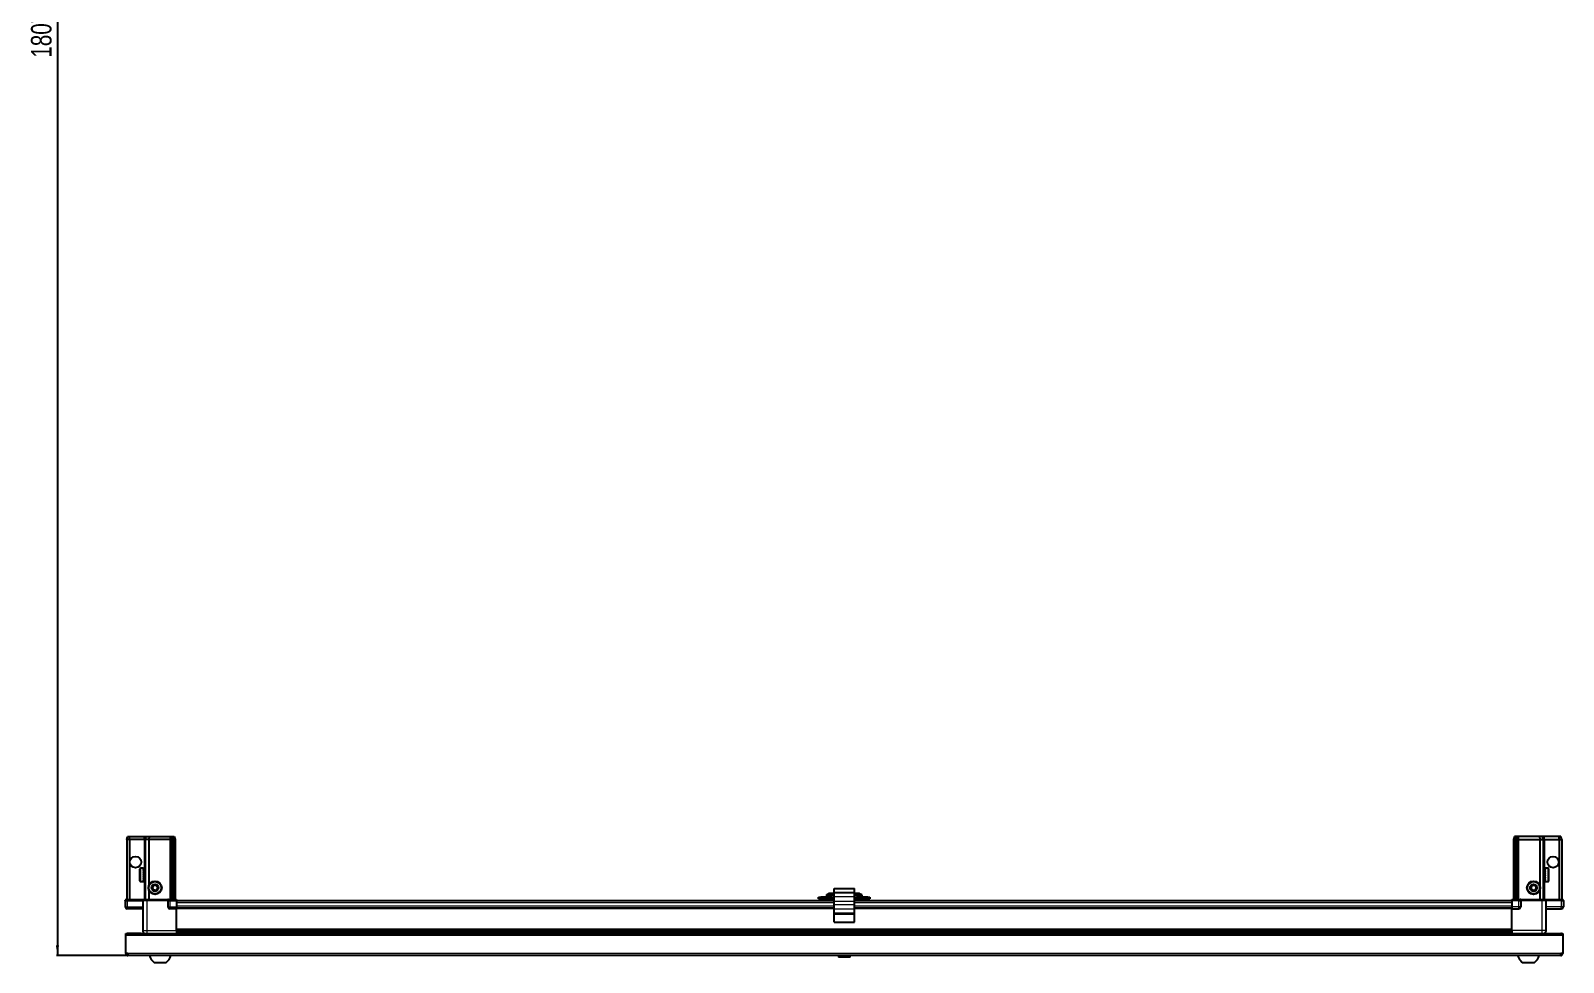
# Model space of a CAD drawing. Header units: millimetres. Extents: x 1219 to 6432, y -1444 to 1892.
# Drawn here: x 1283 to 2775, y -1444 to -537 of the extents above; entities that cross this region are included whole.
import ezdxf

# ---------------------------------------------------------------- set-up
doc = ezdxf.new("R2010")
doc.units = ezdxf.units.MM
doc.layers.add('FORMAT', color=7, linetype='Continuous')
doc.styles.add('SLDTEXTSTYLE0', font='TXT', dxfattribs={"width": 0.75})
doc.dimstyles.new('SLDDIMSTYLE0', dxfattribs={"dimtxt": 20, "dimasz": 10, "dimexe": 0, "dimexo": 0.0625, "dimgap": 5, "dimtad": 2, "dimdec": 1, "dimrnd": 1e-09, "dimzin": 12, "dimdsep": 46, "dimtxsty": 'SLDTEXTSTYLE0', "dimsah": 1, "dimcen": 0.09, "dimadec": 0, "dimazin": 3, "dimtfac": 1, "dimtofl": 0, "dimtmove": 0, "dimatfit": 3, "dimfxl": 0, "dimfrac": 2, "dimtolj": 1, "dimtzin": 12, "dimarcsym": 0})

# ---------------------------------------------------------------- blocks, each defined once
blk = doc.blocks.new('_D_10')
at = {"layer": 'FORMAT'}
for p, q in [((2068.9, 369.4), (1307.7, 369.4)), ((1308.7, 369.4), (1308.7, -1437.6)), ((1377.2, -1437.6), (1307.7, -1437.6))]:
    blk.add_line(p, q, dxfattribs=at)
for points in [[(1308.7, 369.4), (1307.1, 359.4), (1310.2, 359.4)], [(1308.7, -1437.6), (1310.2, -1427.6), (1307.1, -1427.6)]]:
    blk.add_solid(points, dxfattribs=at)
at = {"layer": 'FORMAT', "insert": (1282.9, -563.7), "char_height": 20, "attachment_point": 1, "rotation": 90, "style": 'SLDTEXTSTYLE0'}
blk.add_mtext('1807', dxfattribs=at)

msp = doc.modelspace()

# ---------------------------------------------------------------- linework, layer by layer
at = {"color": 7, "linetype": 'Continuous', "lineweight": 25}
for p, q in [((1376.16, -1324.64), (1376.96, -1321.64)), ((1378.66, -1324.64), (1376.16, -1324.64)), ((1376.16, -1324.64), (1376.16, -1382.94)), ((1376.96, -1321.64), (1378.81, -1321.64)), ((1378.66, -1324.64), (1378.81, -1321.64)), ((1393.16, -1324.64), (1378.66, -1324.64)), ((1378.66, -1324.64), (1378.66, -1382.94)), ((1378.81, -1321.64), (1393.16, -1321.64)), ((1393.16, -1321.64), (1394.96, -1321.64)), ((1394.16, -1324.64), (1393.16, -1324.64)), ((1394.16, -1324.64), (1394.96, -1321.64)), ((1397.66, -1324.64), (1394.16, -1324.64)), ((1394.16, -1324.64), (1394.16, -1382.94)), ((1394.96, -1321.64), (1397.99, -1321.64)), ((1397.99, -1321.64), (1397.66, -1324.64)), ((1418.16, -1324.64), (1397.66, -1324.64)), ((1397.66, -1324.64), (1397.66, -1369.14)), ((1397.99, -1321.64), (1418.16, -1321.64)), ((1418.16, -1321.64), (1419.96, -1321.64)), ((1419.16, -1324.64), (1418.16, -1324.64)), ((1419.96, -1321.64), (1419.16, -1324.64)), ((1419.16, -1324.64), (1419.16, -1382.94)), ((1420.16, -1324.64), (1419.16, -1324.64)), ((1419.96, -1321.64), (1420.7, -1321.64)), ((1420.7, -1321.64), (1420.16, -1324.64)), ((1420.16, -1324.64), (1420.16, -1382.94)), ((1421.66, -1324.64), (1420.16, -1324.64)), ((1420.7, -1321.64), (1421.2, -1321.64)), ((1421.2, -1321.64), (1421.66, -1324.64)), ((1421.2, -1321.64), (1422.35, -1321.64)), ((1421.66, -1324.64), (1421.66, -1382.94)), ((1423.16, -1324.64), (1421.66, -1324.64)), ((1422.35, -1321.64), (1423.16, -1324.64)), ((1423.16, -1324.64), (1423.16, -1382.94)), ((2726.96, -1321.64), (2726.16, -1324.64)), ((2726.16, -1324.64), (2727.66, -1324.64)), ((2726.16, -1324.64), (2726.16, -1382.94)), ((2728.11, -1321.64), (2726.96, -1321.64)), ((2728.11, -1321.64), (2727.66, -1324.64)), ((2727.66, -1324.64), (2729.16, -1324.64)), ((2727.66, -1324.64), (2727.66, -1382.94)), ((2728.61, -1321.64), (2728.11, -1321.64)), ((2728.61, -1321.64), (2729.16, -1324.64)), ((2729.35, -1321.64), (2728.61, -1321.64)), ((2729.16, -1324.64), (2730.16, -1324.64)), ((2729.16, -1324.64), (2729.16, -1382.94)), ((2729.35, -1321.64), (2730.16, -1324.64)), ((2731.16, -1321.64), (2729.35, -1321.64)), ((2730.16, -1324.64), (2730.16, -1382.94)), ((2730.16, -1324.64), (2731.16, -1324.64)), ((2751.32, -1321.64), (2731.16, -1321.64)), ((2731.16, -1324.64), (2751.66, -1324.64)), ((2751.32, -1321.64), (2751.66, -1324.64)), ((2754.35, -1321.64), (2751.32, -1321.64)), ((2751.66, -1324.64), (2751.66, -1369.14)), ((2751.66, -1324.64), (2755.16, -1324.64)), ((2755.16, -1324.64), (2754.35, -1321.64)), ((2756.16, -1321.64), (2754.35, -1321.64)), ((2755.16, -1324.64), (2755.16, -1382.94)), ((2755.16, -1324.64), (2756.16, -1324.64)), ((2770.5, -1321.64), (2756.16, -1321.64)), ((2756.16, -1324.64), (2770.66, -1324.64)), ((2770.66, -1324.64), (2770.5, -1321.64)), ((2772.35, -1321.64), (2770.5, -1321.64)), ((2770.66, -1324.64), (2773.16, -1324.64)), ((2770.66, -1324.64), (2770.66, -1382.94)), ((2773.16, -1324.64), (2772.35, -1321.64)), ((2773.16, -1324.64), (2773.16, -1382.94)), ((1388.96, -1364.84), (1388.96, -1353.44)), ((1392.16, -1352.64), (1389.76, -1352.64)), ((1392.16, -1352.64), (1392.16, -1352.65)), ((1392.16, -1352.65), (1392.66, -1352.65)), ((1392.16, -1352.84), (1392.66, -1352.84)), ((1392.16, -1352.84), (1392.16, -1353.06)), ((1392.16, -1353.06), (1392.66, -1353.06)), ((1392.16, -1353.63), (1392.66, -1353.63)), ((1392.16, -1353.63), (1392.16, -1354.06)), ((1392.16, -1354.06), (1392.66, -1354.06)), ((1392.16, -1354.97), (1392.66, -1354.97)), ((1392.16, -1354.97), (1392.16, -1355.56)), ((1392.16, -1355.56), (1392.66, -1355.56)), ((1392.16, -1356.71), (1392.66, -1356.71)), ((1392.16, -1356.71), (1392.16, -1357.41)), ((1392.16, -1357.41), (1392.66, -1357.41)), ((1392.66, -1352.84), (1392.66, -1352.65)), ((1392.66, -1353.06), (1392.66, -1352.84)), ((1392.66, -1353.63), (1392.66, -1353.06)), ((1392.66, -1354.06), (1392.66, -1353.63)), ((1392.66, -1354.97), (1392.66, -1354.06)), ((1392.76, -1354.74), (1392.66, -1354.74)), ((1392.66, -1355.56), (1392.66, -1354.97)), ((1392.66, -1356.71), (1392.66, -1355.56)), ((1392.66, -1357.41), (1392.66, -1356.71)), ((1392.66, -1358.69), (1392.66, -1357.41)), ((1392.76, -1363.54), (1392.76, -1354.74)), ((1393.64, -1355.84), (1393.16, -1355.14)), ((1393.16, -1363.14), (1393.16, -1355.14)), ((1394.12, -1355.14), (1393.64, -1355.84)), ((1393.64, -1362.45), (1393.64, -1355.84)), ((1394.16, -1355.14), (1394.12, -1355.14)), ((1394.12, -1363.14), (1394.12, -1355.14)), ((2755.19, -1355.14), (2755.16, -1355.14)), ((2755.67, -1355.84), (2755.19, -1355.14)), ((2755.19, -1355.14), (2755.19, -1363.14)), ((2756.16, -1355.14), (2755.67, -1355.84)), ((2755.67, -1355.84), (2755.67, -1362.45)), ((2756.16, -1355.14), (2756.16, -1363.14)), ((2756.66, -1354.74), (2756.56, -1354.74)), ((2756.56, -1354.74), (2756.56, -1363.54)), ((2759.56, -1352.64), (2756.66, -1352.64)), ((2757.16, -1352.64), (2756.66, -1352.64)), ((2756.66, -1352.64), (2756.66, -1352.69)), ((2756.66, -1352.69), (2756.66, -1352.98)), ((2757.16, -1352.69), (2756.66, -1352.69)), ((2757.16, -1352.98), (2756.66, -1352.98)), ((2756.66, -1352.98), (2756.66, -1353.25)), ((2757.16, -1353.25), (2756.66, -1353.25)), ((2756.66, -1353.25), (2756.66, -1353.92)), ((2757.16, -1353.92), (2756.66, -1353.92)), ((2756.66, -1353.92), (2756.66, -1354.39)), ((2756.66, -1354.39), (2756.66, -1355.36)), ((2757.16, -1354.39), (2756.66, -1354.39)), ((2757.16, -1355.36), (2756.66, -1355.36)), ((2756.66, -1355.36), (2756.66, -1355.99)), ((2756.66, -1355.99), (2756.66, -1357.18)), ((2757.16, -1355.99), (2756.66, -1355.99)), ((2757.16, -1357.18), (2756.66, -1357.18)), ((2756.66, -1357.18), (2756.66, -1357.82)), ((2757.16, -1352.69), (2757.16, -1352.64)), ((2757.16, -1353.25), (2757.16, -1352.98)), ((2757.16, -1354.39), (2757.16, -1353.92)), ((2757.16, -1355.99), (2757.16, -1355.36)), ((2757.16, -1357.9), (2757.16, -1357.18)), ((2760.36, -1353.44), (2760.36, -1364.84)), ((1389.76, -1365.64), (1392.16, -1365.64)), ((1392.16, -1358.69), (1392.66, -1358.69)), ((1392.16, -1358.69), (1392.16, -1359.43)), ((1392.16, -1358.84), (1392.66, -1358.84)), ((1392.16, -1359.34), (1392.66, -1359.34)), ((1392.16, -1359.43), (1392.66, -1359.43)), ((1392.16, -1360.72), (1392.66, -1360.72)), ((1392.16, -1360.72), (1392.16, -1361.42)), ((1392.16, -1361.42), (1392.66, -1361.42)), ((1392.16, -1362.59), (1392.66, -1362.59)), ((1392.16, -1362.59), (1392.16, -1363.19)), ((1392.16, -1363.19), (1392.66, -1363.19)), ((1392.16, -1364.12), (1392.66, -1364.12)), ((1392.16, -1364.12), (1392.16, -1364.57)), ((1392.16, -1364.57), (1392.66, -1364.57)), ((1392.16, -1365.17), (1392.66, -1365.17)), ((1392.16, -1365.17), (1392.16, -1365.41)), ((1392.16, -1365.41), (1392.66, -1365.41)), ((1392.16, -1365.63), (1392.66, -1365.63)), ((1392.16, -1365.63), (1392.16, -1365.64)), ((1392.16, -1365.64), (1392.66, -1365.64)), ((1392.66, -1358.84), (1392.66, -1358.69)), ((1392.66, -1359.43), (1392.66, -1359.34)), ((1392.66, -1360.72), (1392.66, -1359.43)), ((1392.66, -1361.42), (1392.66, -1360.72)), ((1392.66, -1362.59), (1392.66, -1361.42)), ((1392.66, -1363.19), (1392.66, -1362.59)), ((1392.66, -1364.12), (1392.66, -1363.19)), ((1392.66, -1363.54), (1392.76, -1363.54)), ((1392.66, -1364.57), (1392.66, -1364.12)), ((1392.66, -1365.17), (1392.66, -1364.57)), ((1392.66, -1365.41), (1392.66, -1365.17)), ((1392.66, -1365.63), (1392.66, -1365.41)), ((1392.66, -1365.64), (1392.66, -1365.63)), ((1393.16, -1363.14), (1393.64, -1362.45)), ((1393.64, -1362.45), (1394.12, -1363.14)), ((1394.12, -1363.14), (1394.16, -1363.14)), ((2064.66, -1372.29), (2084.66, -1372.29)), ((2064.66, -1376.29), (2064.66, -1372.29)), ((2084.66, -1376.29), (2084.66, -1372.29)), ((2755.16, -1363.14), (2755.19, -1363.14)), ((2755.19, -1363.14), (2755.67, -1362.45)), ((2755.67, -1362.45), (2756.16, -1363.14)), ((2756.56, -1363.54), (2756.66, -1363.54)), ((2757.16, -1357.82), (2756.66, -1357.82)), ((2756.66, -1357.9), (2756.66, -1359.19)), ((2757.16, -1357.9), (2756.66, -1357.9)), ((2757.16, -1359.19), (2756.66, -1359.19)), ((2757.16, -1359.68), (2756.66, -1359.68)), ((2756.66, -1359.68), (2756.66, -1359.93)), ((2756.66, -1359.93), (2756.66, -1361.2)), ((2757.16, -1359.93), (2756.66, -1359.93)), ((2757.16, -1361.2), (2756.66, -1361.2)), ((2756.66, -1361.2), (2756.66, -1361.89)), ((2756.66, -1361.89), (2756.66, -1363.01)), ((2757.16, -1361.89), (2756.66, -1361.89)), ((2757.16, -1363.01), (2756.66, -1363.01)), ((2756.66, -1363.01), (2756.66, -1363.57)), ((2756.66, -1363.57), (2756.66, -1364.43)), ((2757.16, -1363.57), (2756.66, -1363.57)), ((2757.16, -1364.43), (2756.66, -1364.43)), ((2756.66, -1364.43), (2756.66, -1364.83)), ((2756.66, -1364.83), (2756.66, -1365.34)), ((2757.16, -1364.83), (2756.66, -1364.83)), ((2757.16, -1365.34), (2756.66, -1365.34)), ((2756.66, -1365.34), (2756.66, -1365.52)), ((2756.66, -1365.52), (2756.66, -1365.64)), ((2757.16, -1365.52), (2756.66, -1365.52)), ((2756.66, -1365.64), (2759.56, -1365.64)), ((2757.16, -1359.93), (2757.16, -1359.19)), ((2757.16, -1361.89), (2757.16, -1361.2)), ((2757.16, -1363.57), (2757.16, -1363.01)), ((2757.16, -1364.83), (2757.16, -1364.43)), ((2757.16, -1365.52), (2757.16, -1365.34)), ((1375.16, -1382.94), (1374.66, -1383.81)), ((1374.66, -1384.14), (1374.66, -1383.81)), ((1374.66, -1384.14), (1376.66, -1384.14)), ((1374.66, -1384.14), (1374.66, -1390.14)), ((1376.66, -1382.94), (1375.16, -1382.94)), ((1376.66, -1382.94), (1391.46, -1382.94)), ((1391.46, -1384.14), (1376.66, -1384.14)), ((1376.66, -1384.14), (1391.46, -1384.14)), ((1391.46, -1382.94), (1391.66, -1382.94)), ((1391.66, -1384.14), (1391.46, -1384.14)), ((1391.66, -1384.14), (1391.66, -1382.94)), ((1391.66, -1382.94), (1395.66, -1382.94)), ((1395.66, -1384.14), (1391.66, -1384.14)), ((1391.66, -1384.14), (1391.66, -1413.14)), ((1395.66, -1382.94), (1415.96, -1382.94)), ((1415.96, -1384.14), (1395.66, -1384.14)), ((1397.66, -1374.14), (1397.66, -1382.94)), ((1415.96, -1382.94), (1416.16, -1382.94)), ((1416.16, -1384.14), (1415.96, -1384.14)), ((1416.16, -1384.14), (1416.16, -1382.94)), ((1416.83, -1382.94), (1416.16, -1382.94)), ((1416.16, -1384.14), (1418.16, -1384.14)), ((1416.16, -1384.14), (1416.16, -1390.14)), ((1416.83, -1382.94), (1424.66, -1382.94)), ((1424.66, -1383.81), (1418.16, -1383.81)), ((1424.66, -1384.14), (1418.16, -1384.14)), ((1418.16, -1384.14), (1424.66, -1384.14)), ((1424.66, -1382.94), (1424.66, -1383.81)), ((1424.66, -1383.81), (1424.66, -1383.81)), ((1424.66, -1384.14), (1424.66, -1383.81)), ((1424.66, -1384.14), (1424.66, -1384.14)), ((1424.66, -1384.14), (1424.66, -1390.14)), ((2064.66, -1384.29), (1424.66, -1384.29)), ((2049.66, -1382.29), (2049.66, -1380.79)), ((2049.66, -1380.79), (2051.66, -1380.79)), ((2051.66, -1382.29), (2049.66, -1382.29)), ((2051.66, -1380.79), (2051.66, -1382.29)), ((2062.91, -1380.79), (2051.66, -1380.79)), ((2062.91, -1382.29), (2051.66, -1382.29)), ((2057.41, -1378.89), (2057.41, -1380.79)), ((2059.66, -1382.29), (2059.66, -1384.29)), ((2062.91, -1382.29), (2062.91, -1380.79)), ((2062.91, -1380.79), (2064.66, -1380.79)), ((2064.66, -1382.29), (2062.91, -1382.29)), ((2063.33, -1377.31), (2063.33, -1377.31)), ((2064.66, -1376.29), (2084.66, -1376.29)), ((2064.66, -1380.28), (2064.66, -1376.29)), ((2064.66, -1384.6), (2064.66, -1380.28)), ((2064.66, -1387.83), (2064.66, -1384.6)), ((2084.66, -1380.28), (2084.66, -1376.29)), ((2084.66, -1384.6), (2084.66, -1380.28)), ((2084.66, -1380.79), (2086.41, -1380.79)), ((2086.41, -1382.29), (2084.66, -1382.29)), ((2724.66, -1384.29), (2084.66, -1384.29)), ((2084.66, -1387.83), (2084.66, -1384.6)), ((2086.41, -1380.79), (2086.41, -1382.29)), ((2097.66, -1380.79), (2086.41, -1380.79)), ((2097.66, -1382.29), (2086.41, -1382.29)), ((2088.33, -1377.31), (2088.33, -1377.31)), ((2089.66, -1384.29), (2089.66, -1382.29)), ((2091.91, -1380.79), (2091.91, -1378.89)), ((2097.66, -1382.29), (2097.66, -1380.79)), ((2097.66, -1380.79), (2099.66, -1380.79)), ((2099.66, -1382.29), (2097.66, -1382.29)), ((2099.66, -1380.79), (2099.66, -1382.29)), ((2724.66, -1383.81), (2724.66, -1382.94)), ((2724.66, -1382.94), (2732.48, -1382.94)), ((2724.66, -1384.14), (2724.66, -1383.81)), ((2731.16, -1383.81), (2724.66, -1383.81)), ((2731.16, -1384.14), (2724.66, -1384.14)), ((2724.66, -1384.14), (2724.66, -1390.14)), ((2731.16, -1384.14), (2733.16, -1384.14)), ((2733.16, -1384.14), (2731.16, -1384.14)), ((2733.16, -1382.94), (2732.48, -1382.94)), ((2733.16, -1384.14), (2733.16, -1382.94)), ((2733.16, -1382.94), (2733.36, -1382.94)), ((2733.36, -1384.14), (2733.16, -1384.14)), ((2733.16, -1384.14), (2733.16, -1390.14)), ((2733.36, -1382.94), (2753.66, -1382.94)), ((2753.66, -1384.14), (2733.36, -1384.14)), ((2751.66, -1374.14), (2751.66, -1382.94)), ((2753.66, -1382.94), (2757.66, -1382.94)), ((2757.66, -1384.14), (2753.66, -1384.14)), ((2757.66, -1384.14), (2757.66, -1382.94)), ((2757.66, -1382.94), (2757.86, -1382.94)), ((2757.86, -1384.14), (2757.66, -1384.14)), ((2757.66, -1384.14), (2757.66, -1413.14)), ((2757.86, -1382.94), (2772.66, -1382.94)), ((2772.66, -1384.14), (2757.86, -1384.14)), ((2774.16, -1382.94), (2772.66, -1382.94)), ((2772.66, -1384.14), (2774.66, -1384.14)), ((2774.66, -1383.81), (2774.16, -1382.94)), ((2774.66, -1383.81), (2774.16, -1382.94)), ((2774.66, -1384.14), (2774.66, -1383.81)), ((2774.66, -1384.14), (2774.66, -1383.81)), ((2774.66, -1384.14), (2774.66, -1384.14)), ((2774.66, -1384.14), (2774.66, -1390.14)), ((1391.66, -1392.14), (1376.66, -1392.14)), ((1424.66, -1392.14), (1418.16, -1392.14)), ((1424.66, -1390.14), (1424.66, -1392.14)), ((2064.66, -1391.49), (1424.66, -1391.49)), ((1424.66, -1413.14), (1424.66, -1392.14)), ((2064.66, -1392.15), (2064.66, -1387.83)), ((2064.66, -1395.93), (2064.66, -1392.15)), ((2064.66, -1397.37), (2064.66, -1395.93)), ((2064.66, -1405.09), (2064.66, -1397.37)), ((2084.66, -1392.15), (2084.66, -1387.83)), ((2724.66, -1391.49), (2084.66, -1391.49)), ((2084.66, -1395.93), (2084.66, -1392.15)), ((2084.66, -1397.37), (2084.66, -1395.93)), ((2084.66, -1405.09), (2084.66, -1397.37)), ((2724.66, -1390.14), (2724.66, -1392.14)), ((2724.66, -1392.14), (2731.16, -1392.14)), ((2724.66, -1413.14), (2724.66, -1392.14)), ((2757.66, -1392.14), (2772.66, -1392.14)), ((1375.16, -1416.14), (2774.16, -1416.14)), ((1375.16, -1418.24), (1375.16, -1416.14)), ((1390.16, -1416.04), (1377.26, -1416.04)), ((1390.16, -1416.04), (1390.16, -1416.14)), ((1424.66, -1414.17), (2724.66, -1414.17)), ((1424.66, -1414.2), (2724.66, -1414.2)), ((1448.53, -1415.99), (1424.66, -1415.99)), ((1443.16, -1416.14), (1443.16, -1415.99)), ((1443.2, -1416.14), (1443.2, -1415.99)), ((1443.47, -1416.14), (1443.47, -1415.99)), ((1443.73, -1416.14), (1443.73, -1415.99)), ((1444.38, -1416.14), (1444.38, -1415.99)), ((1444.84, -1416.14), (1444.84, -1415.99)), ((1445.81, -1416.14), (1445.81, -1415.99)), ((1446.43, -1416.14), (1446.43, -1415.99)), ((1447.62, -1416.14), (1447.62, -1415.99)), ((1448.28, -1416.14), (1448.28, -1415.99)), ((1448.33, -1416.14), (1448.33, -1415.99)), ((1449.62, -1415.99), (1448.53, -1415.99)), ((1450.35, -1415.99), (1449.62, -1415.99)), ((1449.62, -1416.14), (1449.62, -1415.99)), ((1449.62, -1415.99), (1449.62, -1415.99)), ((1449.63, -1416.14), (1449.63, -1415.99)), ((1450.13, -1416.14), (1450.13, -1415.99)), ((1450.36, -1415.99), (1450.35, -1415.99)), ((1450.36, -1416.14), (1450.36, -1415.99)), ((1450.78, -1415.99), (1450.36, -1415.99)), ((2698.53, -1415.99), (1450.78, -1415.99)), ((1451.63, -1416.14), (1451.63, -1415.99)), ((1452.32, -1416.14), (1452.32, -1415.99)), ((1453.45, -1416.14), (1453.45, -1415.99)), ((1454.02, -1416.14), (1454.02, -1415.99)), ((1454.9, -1416.14), (1454.9, -1415.99)), ((1455.3, -1416.14), (1455.3, -1415.99)), ((1455.83, -1416.14), (1455.83, -1415.99)), ((1456.02, -1416.14), (1456.02, -1415.99)), ((1456.16, -1416.14), (1456.16, -1415.99)), ((2064.66, -1405.09), (2084.66, -1405.09)), ((2693.16, -1416.14), (2693.16, -1415.99)), ((2693.33, -1416.14), (2693.33, -1415.99)), ((2693.54, -1416.14), (2693.54, -1415.99)), ((2694.1, -1416.14), (2694.1, -1415.99)), ((2694.52, -1416.14), (2694.52, -1415.99)), ((2695.42, -1416.14), (2695.42, -1415.99)), ((2696, -1416.14), (2696, -1415.99)), ((2697.15, -1416.14), (2697.15, -1415.99)), ((2697.84, -1416.14), (2697.84, -1415.99)), ((2699.12, -1415.99), (2698.53, -1415.99)), ((2699.12, -1416.14), (2699.12, -1415.99)), ((2699.13, -1415.99), (2699.12, -1415.99)), ((2699.86, -1415.99), (2699.13, -1415.99)), ((2699.29, -1416.14), (2699.29, -1415.99)), ((2699.79, -1416.14), (2699.79, -1415.99)), ((2699.86, -1416.14), (2699.86, -1415.99)), ((2700.78, -1415.99), (2699.86, -1415.99)), ((2699.86, -1415.99), (2699.86, -1415.99)), ((2724.66, -1415.99), (2700.78, -1415.99)), ((2701.15, -1416.14), (2701.15, -1415.99)), ((2701.86, -1416.14), (2701.86, -1415.99)), ((2703.03, -1416.14), (2703.03, -1415.99)), ((2703.64, -1416.14), (2703.64, -1415.99)), ((2704.58, -1416.14), (2704.58, -1415.99)), ((2705.03, -1416.14), (2705.03, -1415.99)), ((2705.65, -1416.14), (2705.65, -1415.99)), ((2705.9, -1416.14), (2705.9, -1415.99)), ((2706.14, -1416.14), (2706.14, -1415.99)), ((2706.15, -1416.14), (2706.15, -1415.99)), ((2759.16, -1416.04), (2759.16, -1416.14)), ((2759.16, -1416.04), (2772.06, -1416.04)), ((2774.16, -1416.14), (2774.16, -1418.24)), ((1375.16, -1435.54), (1375.16, -1418.24)), ((2774.16, -1418.24), (2774.16, -1435.54)), ((1377.26, -1435.54), (1375.16, -1435.54)), ((1377.26, -1435.54), (1377.26, -1437.64)), ((2772.06, -1437.64), (1377.26, -1437.64)), ((1402.66, -1444.24), (1414.66, -1444.24)), ((2069.86, -1437.64), (2068.87, -1438.63)), ((2068.87, -1438.63), (2068.87, -1439.14)), ((2080.44, -1438.63), (2068.87, -1438.63)), ((2080.44, -1439.14), (2068.87, -1439.14)), ((2080.44, -1438.63), (2079.46, -1437.64)), ((2080.44, -1439.14), (2080.44, -1438.63)), ((2734.66, -1444.24), (2746.66, -1444.24)), ((2774.16, -1435.54), (2772.06, -1435.54)), ((2772.06, -1437.64), (2772.06, -1435.54))]:
    msp.add_line(p, q, dxfattribs=at)
at = {"color": 8, "linetype": 'Continuous', "lineweight": 18}
for p, q in [((1393.16, -1324.64), (1393.16, -1321.64)), ((1393.16, -1324.64), (1393.16, -1355.14)), ((1418.16, -1321.64), (1418.16, -1324.64)), ((1418.16, -1324.64), (1418.16, -1382.94)), ((2731.16, -1321.64), (2731.16, -1324.64)), ((2731.16, -1324.64), (2731.16, -1382.94)), ((2756.16, -1324.64), (2756.16, -1321.64)), ((2756.16, -1324.64), (2756.16, -1355.14)), ((1389.76, -1365.64), (1389.76, -1352.64)), ((2759.56, -1352.64), (2759.56, -1365.64)), ((1393.16, -1363.14), (1393.16, -1382.94)), ((2756.16, -1363.14), (2756.16, -1382.94)), ((1376.66, -1384.14), (1376.66, -1382.94)), ((1376.66, -1384.14), (1376.66, -1390.14)), ((1391.46, -1384.14), (1391.46, -1382.94)), ((1395.66, -1384.14), (1395.66, -1382.94)), ((1395.66, -1384.14), (1395.66, -1413.14)), ((1415.96, -1384.14), (1415.96, -1382.94)), ((1418.16, -1384.14), (1418.16, -1383.81)), ((1418.16, -1384.14), (1418.16, -1390.14)), ((1424.66, -1384.14), (1424.66, -1383.81)), ((2064.66, -1386.29), (1424.66, -1386.29)), ((2057.41, -1378.89), (2062.16, -1378.89)), ((2057.6, -1378.52), (2062.16, -1378.52)), ((2062.16, -1378.52), (2064.66, -1378.52)), ((2062.16, -1378.89), (2064.66, -1378.89)), ((2064.66, -1380.28), (2084.66, -1380.28)), ((2064.66, -1384.6), (2084.66, -1384.6)), ((2084.66, -1378.52), (2087.16, -1378.52)), ((2084.66, -1378.89), (2087.16, -1378.89)), ((2724.66, -1386.29), (2084.66, -1386.29)), ((2087.16, -1378.52), (2091.71, -1378.52)), ((2087.16, -1378.89), (2091.91, -1378.89)), ((2731.16, -1384.14), (2731.16, -1383.81)), ((2731.16, -1384.14), (2731.16, -1390.14)), ((2733.36, -1382.94), (2733.36, -1384.14)), ((2753.66, -1384.14), (2753.66, -1382.94)), ((2753.66, -1384.14), (2753.66, -1413.14)), ((2757.86, -1382.94), (2757.86, -1384.14)), ((2772.66, -1384.14), (2772.66, -1382.94)), ((2772.66, -1384.14), (2772.66, -1390.14)), ((1374.66, -1390.14), (1376.66, -1390.14)), ((1376.66, -1390.14), (1391.66, -1390.14)), ((1376.66, -1392.14), (1376.66, -1390.14)), ((1416.16, -1390.14), (1418.16, -1390.14)), ((1418.16, -1390.14), (1424.66, -1390.14)), ((1418.16, -1390.14), (1418.16, -1392.14)), ((2064.66, -1389.49), (1424.66, -1389.49)), ((2064.66, -1392.14), (1424.66, -1392.14)), ((2064.66, -1387.83), (2084.66, -1387.83)), ((2064.66, -1392.15), (2084.66, -1392.15)), ((2064.66, -1395.93), (2084.66, -1395.93)), ((2064.66, -1397.37), (2084.66, -1397.37)), ((2724.66, -1389.49), (2084.66, -1389.49)), ((2724.66, -1392.14), (2084.66, -1392.14)), ((2731.16, -1390.14), (2724.66, -1390.14)), ((2733.16, -1390.14), (2731.16, -1390.14)), ((2731.16, -1390.14), (2731.16, -1392.14)), ((2772.66, -1390.14), (2757.66, -1390.14)), ((2774.66, -1390.14), (2772.66, -1390.14)), ((2772.66, -1392.14), (2772.66, -1390.14)), ((1377.26, -1416.14), (1377.26, -1416.04)), ((1395.66, -1413.14), (1424.66, -1413.14)), ((1424.66, -1411.55), (2724.66, -1411.55)), ((2724.66, -1412.96), (1424.66, -1412.96)), ((1424.66, -1415.41), (2724.66, -1415.41)), ((2753.66, -1413.14), (2724.66, -1413.14)), ((2772.06, -1416.14), (2772.06, -1416.04)), ((2774.16, -1418.24), (1375.16, -1418.24)), ((2772.06, -1435.54), (1377.26, -1435.54))]:
    msp.add_line(p, q, dxfattribs=at)
at = {"color": 7, "linetype": 'Continuous', "lineweight": 25, "flags": 128}
for points in [[(2064.66, -1377.5), (2064.65, -1377.49), (2064.33, -1377.4)], [(2085.01, -1377.39), (2084.69, -1377.49), (2084.66, -1377.5)], [(1377.26, -1416.04), (1376.85, -1416.09), (1376.62, -1416.14)], [(2772.7, -1416.14), (2772.47, -1416.09), (2772.06, -1416.04)]]:
    msp.add_lwpolyline(points, dxfattribs=at)
at = {"color": 7, "linetype": 'Continuous', "lineweight": 25}
for centre, radius in [((1384.66, -1346.64), 5.5), ((2764.66, -1346.64), 5.5), ((1403.66, -1371.64), 6.5), ((1403.66, -1371.64), 3.46), ((2745.66, -1371.64), 6.5), ((2745.66, -1371.64), 3.46)]:
    msp.add_circle(centre, radius, dxfattribs=at)
at = {"color": 8, "linetype": 'Continuous', "lineweight": 18}
for centre in [(1403.66, -1371.64), (2745.66, -1371.64)]:
    msp.add_circle(centre, 5.7, dxfattribs=at)
at = {"color": 7, "linetype": 'Continuous', "lineweight": 25}
for centre, radius, start, end in [((1389.76, -1353.44), 0.8, 90, 180), ((1393.16, -1354.74), 0.4, 180, 270), ((2756.16, -1354.74), 0.4, 270, 360), ((2759.56, -1353.44), 0.8, 0, 90), ((1389.76, -1364.84), 0.8, 180, 270), ((1393.16, -1363.54), 0.4, 90, 180), ((1403.66, -1371.64), 2.5, 147.37605, 207.37605), ((1403.66, -1371.64), 2.5, 87.37605, 147.37605), ((1403.66, -1371.64), 2.5, 27.37605, 87.37605), ((1403.66, -1371.64), 2.5, 327.37605, 27.37605), ((2745.66, -1371.64), 2.5, 134.67671, 194.67671), ((2745.66, -1371.64), 2.5, 194.67671, 254.67671), ((2745.66, -1371.64), 2.5, 74.67671, 134.67671), ((2745.66, -1371.64), 2.5, 14.67671, 74.67671), ((2745.66, -1371.64), 2.5, 314.67671, 14.67671), ((2756.16, -1363.54), 0.4, 0, 90), ((2759.56, -1364.84), 0.8, 270, 360), ((1403.66, -1371.64), 2.5, 207.37605, 267.37605), ((1403.66, -1371.64), 2.5, 267.37605, 327.37605), ((2057.86, -1378.89), 0.45, 124.71791, 180), ((2062.16, -1385.09), 8, 105.59831, 124.71791), ((2087.16, -1385.09), 8, 55.28209, 74.20809), ((2091.46, -1378.89), 0.45, 0, 55.28209), ((2745.66, -1371.64), 2.5, 254.67671, 314.67671), ((1376.66, -1390.14), 2, 180, 270), ((1418.16, -1390.14), 2, 180, 270), ((2731.16, -1390.14), 2, 270, 0), ((2772.66, -1390.14), 2, 270, 0), ((1377.26, -1435.54), 2.1, 180, 270), ((1377.26, -1435.54), 0.6, 180, 270), ((1409.68, -1434.62), 11.91, 194.70035, 233.8734), ((1407.63, -1434.62), 11.91, 306.1266, 345.29965), ((2741.68, -1434.62), 11.91, 194.70035, 233.8734), ((2739.63, -1434.62), 11.91, 306.1266, 345.29965), ((2772.06, -1435.54), 2.1, 270, 0), ((2772.06, -1435.54), 0.6, 270, 0)]:
    msp.add_arc(centre, radius, start, end, dxfattribs=at)
for centre, start_param, end_param in [((1418.16, -1380.35), 2.4188584, 3.1415927), ((2731.16, -1380.35), 3.1415927, 3.8643269)]:
    msp.add_ellipse(centre, major_axis=(0, 3.46), ratio=0.5773503, start_param=start_param, end_param=end_param, dxfattribs=at)
for points, knots in [([(1400.77, -1371.51), (1401.05, -1371.08), (1401.57, -1370.27), (1402.09, -1369.46), (1402.33, -1369.08)], [0, 0, 0, 0, 0.5346859, 1, 1, 1, 1]), ([(1402.1, -1374.08), (1402.04, -1373.96), (1401.77, -1373.43), (1401.31, -1372.55), (1400.93, -1371.82), (1400.77, -1371.51)], [0, 0, 0, 0, 0.1331247, 0.6370994, 1, 1, 1, 1]), ([(1402.33, -1369.08), (1402.85, -1369.1), (1403.81, -1369.15), (1404.77, -1369.19), (1405.21, -1369.21)], [0, 0, 0, 0, 0.5346859, 1, 1, 1, 1]), ([(1406.54, -1371.78), (1406.26, -1372.21), (1405.74, -1373.02), (1405.23, -1373.83), (1404.98, -1374.21)], [0, 0, 0, 0, 0.5346859, 1, 1, 1, 1]), ([(1405.21, -1369.21), (1405.37, -1369.52), (1405.75, -1370.25), (1406.21, -1371.13), (1406.48, -1371.67), (1406.54, -1371.78)], [0, 0, 0, 0, 0.3629006, 0.8668753, 1, 1, 1, 1]), ([(2742.87, -1370.88), (2743.24, -1370.52), (2743.93, -1369.84), (2744.61, -1369.17), (2744.93, -1368.85)], [0, 0, 0, 0, 0.53468586, 1, 1, 1, 1]), ([(2743.6, -1373.67), (2743.52, -1373.34), (2743.31, -1372.54), (2743.06, -1371.58), (2742.9, -1371), (2742.87, -1370.88)], [0, 0, 0, 0, 0.36290056, 0.86687533, 1, 1, 1, 1]), ([(2744.93, -1368.85), (2745.42, -1368.99), (2746.35, -1369.24), (2747.28, -1369.5), (2747.71, -1369.62)], [0, 0, 0, 0, 0.53468586, 1, 1, 1, 1]), ([(2748.44, -1372.41), (2748.07, -1372.77), (2747.39, -1373.45), (2746.71, -1374.12), (2746.39, -1374.44)], [0, 0, 0, 0, 0.5346859, 1, 1, 1, 1]), ([(2747.71, -1369.62), (2747.74, -1369.74), (2747.89, -1370.31), (2748.15, -1371.28), (2748.35, -1372.07), (2748.44, -1372.41)], [0, 0, 0, 0, 0.1331247, 0.6370994, 1, 1, 1, 1]), ([(1404.98, -1374.21), (1404.47, -1374.18), (1403.51, -1374.14), (1402.55, -1374.1), (1402.1, -1374.08)], [0, 0, 0, 0, 0.5346859, 1, 1, 1, 1]), ([(2064.41, -1377.42), (2064.41, -1377.42), (2064.4, -1377.42), (2064.38, -1377.41), (2064.26, -1377.38), (2063.99, -1377.31), (2063.69, -1377.25), (2063.46, -1377.23), (2063.32, -1377.25), (2063.33, -1377.31), (2063.34, -1377.38), (2063.33, -1377.4), (2063.31, -1377.41), (2063.29, -1377.42), (2063.28, -1377.42), (2063.25, -1377.42), (2063.2, -1377.41), (2062.99, -1377.35), (2062.73, -1377.29), (2062.37, -1377.24), (2062.05, -1377.23), (2061.67, -1377.27), (2061.37, -1377.34), (2061.14, -1377.4), (2061.07, -1377.41), (2061.05, -1377.42), (2061.03, -1377.42), (2061.01, -1377.42), (2060.99, -1377.41), (2060.97, -1377.36), (2061, -1377.29), (2060.96, -1377.24), (2060.76, -1377.24), (2060.46, -1377.28), (2060.17, -1377.35), (2059.96, -1377.4), (2059.92, -1377.41), (2059.92, -1377.41)], [0, 0, 0, 0, 0.0028392, 0.0068323, 0.0178959, 0.0673466, 0.1262697, 0.1635381, 0.201111, 0.28293, 0.3109228, 0.3249617, 0.3307219, 0.3335843, 0.3364739, 0.3389857, 0.3437038, 0.3589427, 0.4317291, 0.4788261, 0.5135617, 0.5573693, 0.6405693, 0.6613161, 0.6651121, 0.6689448, 0.6715022, 0.6740537, 0.6785011, 0.6922047, 0.7560162, 0.8203204, 0.8585349, 0.9111231, 0.9690933, 0.9981781, 1, 1, 1, 1]), ([(2089.41, -1377.42), (2089.41, -1377.42), (2089.4, -1377.42), (2089.38, -1377.41), (2089.26, -1377.38), (2088.99, -1377.31), (2088.69, -1377.25), (2088.46, -1377.23), (2088.32, -1377.25), (2088.33, -1377.31), (2088.34, -1377.38), (2088.33, -1377.4), (2088.31, -1377.41), (2088.29, -1377.42), (2088.28, -1377.42), (2088.25, -1377.42), (2088.2, -1377.41), (2087.99, -1377.35), (2087.73, -1377.29), (2087.37, -1377.24), (2087.05, -1377.23), (2086.67, -1377.27), (2086.37, -1377.34), (2086.14, -1377.4), (2086.07, -1377.41), (2086.05, -1377.42), (2086.03, -1377.42), (2086.01, -1377.42), (2085.99, -1377.41), (2085.97, -1377.36), (2086, -1377.29), (2085.96, -1377.24), (2085.76, -1377.24), (2085.46, -1377.28), (2085.17, -1377.35), (2084.96, -1377.4), (2084.92, -1377.41), (2084.92, -1377.41)], [0, 0, 0, 0, 0.0028392, 0.0068323, 0.0178959, 0.0673466, 0.1262697, 0.1635381, 0.201111, 0.28293, 0.3109228, 0.3249617, 0.3307219, 0.3335843, 0.3364739, 0.3389857, 0.3437038, 0.3589427, 0.4317291, 0.4788261, 0.5135617, 0.5573693, 0.6405693, 0.6613161, 0.6651121, 0.6689448, 0.6715022, 0.6740537, 0.6785011, 0.6922047, 0.7560162, 0.8203204, 0.8585349, 0.9111231, 0.9690933, 0.9981781, 1, 1, 1, 1]), ([(2746.39, -1374.44), (2745.89, -1374.3), (2744.96, -1374.05), (2744.04, -1373.79), (2743.6, -1373.67)], [0, 0, 0, 0, 0.5346859, 1, 1, 1, 1]), ([(1391.66, -1413.14), (1391.7, -1413.58), (1391.78, -1414.26), (1392.21, -1415.08), (1392.67, -1415.63), (1393.07, -1415.99), (1393.33, -1416.12), (1393.38, -1416.14)], [0, 0, 0, 0, 0.3630185, 0.5584377, 0.7580039, 0.9575702, 1, 1, 1, 1]), ([(1424.66, -1413.14), (1424.66, -1413.54), (1424.66, -1414.33), (1424.66, -1415.35), (1424.66, -1415.98), (1424.66, -1416.13), (1424.66, -1416.14)], [0, 0, 0, 0, 0.3255201, 0.6510403, 0.9765604, 1, 1, 1, 1]), ([(2724.66, -1413.14), (2724.66, -1413.54), (2724.66, -1414.33), (2724.66, -1415.35), (2724.66, -1415.98), (2724.66, -1416.13), (2724.66, -1416.14)], [0, 0, 0, 0, 0.3255201, 0.6510403, 0.9765604, 1, 1, 1, 1]), ([(2757.66, -1413.14), (2757.61, -1413.58), (2757.54, -1414.26), (2757.1, -1415.08), (2756.65, -1415.63), (2756.24, -1415.99), (2755.98, -1416.12), (2755.94, -1416.14)], [0, 0, 0, 0, 0.36301846, 0.55843766, 0.75800394, 0.95757021, 1, 1, 1, 1])]:
    msp.add_open_spline(points, degree=3, knots=knots, dxfattribs=at)
at = {"color": 8, "linetype": 'Continuous', "lineweight": 18}
for points in [[(1391.66, -1413.14), (1391.72, -1413.14), (1391.84, -1413.14), (1392.76, -1413.14), (1394.08, -1413.14), (1395.13, -1413.14), (1395.66, -1413.14)], [(2757.66, -1413.14), (2757.6, -1413.14), (2757.48, -1413.14), (2756.55, -1413.14), (2755.23, -1413.14), (2754.18, -1413.14), (2753.66, -1413.14)]]:
    msp.add_open_spline(points, degree=3, dxfattribs=at)
for points in [[(1395.66, -1413.14), (1395.66, -1413.58), (1395.66, -1414.26), (1395.66, -1415.08), (1395.66, -1415.63), (1395.66, -1415.99), (1395.66, -1416.12), (1395.66, -1416.14)], [(2753.66, -1413.14), (2753.66, -1413.58), (2753.66, -1414.26), (2753.66, -1415.08), (2753.66, -1415.63), (2753.66, -1415.99), (2753.66, -1416.12), (2753.66, -1416.14)]]:
    msp.add_open_spline(points, degree=3, knots=[0, 0, 0, 0, 0.3630185, 0.5584377, 0.7580039, 0.9575702, 1, 1, 1, 1], dxfattribs=at)

# ---------------------------------------------------------------- dimensions: what is measured, and where the dimension line sits
at = {"layer": 'FORMAT'}
dim = msp.add_linear_dim(base=(1308.66, -1437.64), p1=(2068.87, 369.36), p2=(1377.26, -1437.64), angle=90, dimstyle='SLDDIMSTYLE0', dxfattribs=at)
dim.commit()
dim.dimension.update_dxf_attribs({"geometry": '_D_10', "text_midpoint": (1308.66, -534.14), "dimtype": 160})

doc.saveas('drawing.dxf')
